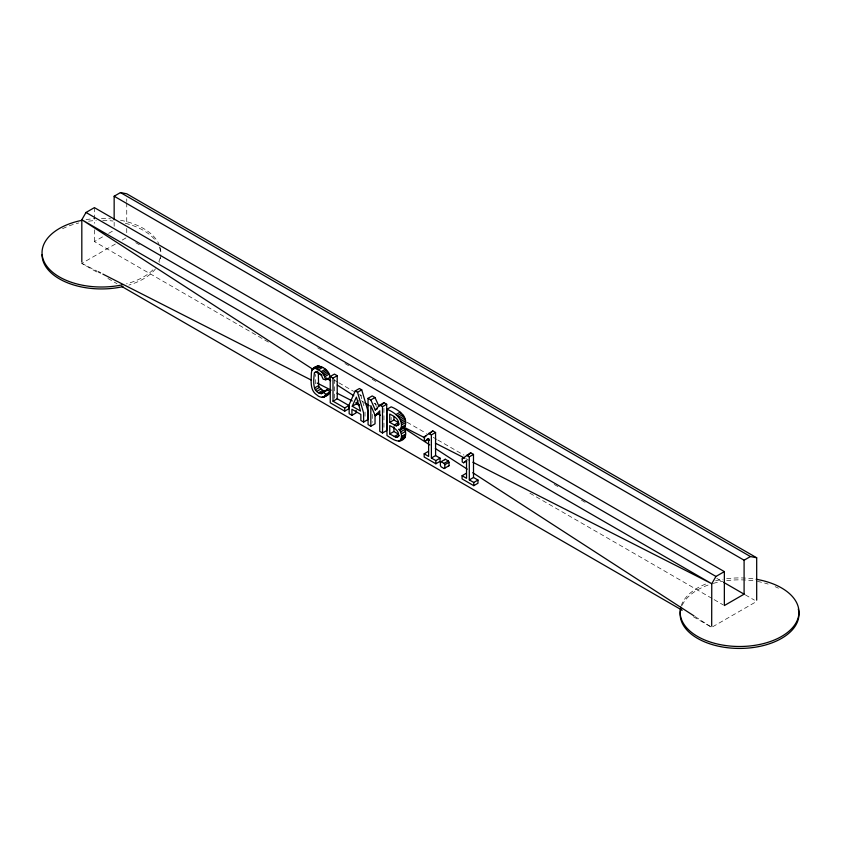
<?xml version="1.0" encoding="UTF-8"?>
<svg xmlns="http://www.w3.org/2000/svg" width="841" height="841" viewBox="0 0 841 841"><rect width="100%" height="100%" fill="white"/><g stroke="black" fill="none" stroke-linecap="round" stroke-linejoin="round"><path stroke-width="0.63" stroke-dasharray="4.21 3.15" d="M268.384 342.098L94.413 241.567L104.284 235.869M108.668 233.335L113.051 230.812M96.568 271.916L81.819 263.391L115.522 243.932M122.26 240.042L126.749 237.446M693.531 616.831L711.686 627.333L756.69 601.431M81.819 263.391L97.03 271.138M465.851 458.681L469.362 460.469M107.921 278.466L117.004 283.711M135.758 242.66L140.31 245.288M317.688 347.775L322.24 350.403M344.978 363.543L349.53 366.171M372.269 379.312L376.905 381.993M554.198 484.437L558.75 487.065M581.488 500.206L586.04 502.834M716.805 578.387L722.577 581.72M745.326 594.86L754.419 600.117M334.34 380.195L337.746 382.171M338.881 382.823L353.672 391.37M359.349 394.65L361.63 395.964M374.129 403.196L376.411 404.51M407.107 422.245L426.44 433.42M433.262 437.362L436.679 439.328M437.814 439.99L463.959 455.097M529.914 493.204L712.979 598.981M714.125 599.644L723.218 604.9M361.525 400.747L363.733 402.177M695.16 616.642L711.686 627.333M375.012 403.207L376.505 406.55M360.568 394.681L364.742 408.621M315.669 383.801L315.543 374.413M391.16 417.346L391.16 419.974M383.938 408.358L383.959 428.952M372.258 414.319L372.269 422.193M365.047 411.995L365.057 418.03M334.434 379.344L334.466 399.044M126.749 198.939L126.749 201.504M126.749 202.786L126.749 223.328M126.749 228.458L126.749 233.598M114.155 222.339L114.155 226.261M94.413 207.622L94.413 223.296M94.413 229.824L94.413 241.567M160.179 257.83A59.396 34.292 0 0 1 158.812 261.593M152.883 269.866A59.396 34.292 0 0 1 126.56 283.795M86.076 219.596A59.396 34.292 0 0 1 94.991 218.628M101.446 218.429A59.396 34.292 0 0 1 110.486 218.828M120.526 220.237A59.396 34.292 0 0 1 158.812 243.837M160.179 247.601A59.396 34.292 0 0 1 160.841 252.721M155.543 268.815A59.396 34.292 0 0 1 128.883 285.067M62.539 228.741A59.396 34.292 0 0 1 78.718 222.97M88.578 221.183A59.396 34.292 0 0 1 96.284 220.489M102.728 220.374A59.396 34.292 0 0 1 113.051 221.025M125.372 223.275A59.396 34.292 0 0 1 155.543 240.494M159.348 247.012A59.396 34.292 0 0 1 160.799 253.383M160.841 254.655A59.396 34.292 0 0 1 159.348 262.297M681.199 605.814A59.396 34.292 0 0 1 707.46 583.349M715.628 580.816A59.396 34.292 0 0 1 722.945 579.27M726.687 578.724A59.396 34.292 0 0 1 754.924 579.071M682.188 605.257A59.396 34.292 0 0 1 709.857 584.442M713.273 583.391A59.396 34.292 0 0 1 722.945 581.215M726.687 580.658A59.396 34.292 0 0 1 754.924 581.015M757.405 581.425A59.396 34.292 0 0 1 768.138 584.075M775.15 586.682A59.396 34.292 0 0 1 778.461 588.227"/><path stroke-width="1.26" d="M711.686 626.051L711.759 583.728L715.954 576.453L724.353 571.607L94.413 207.622L86.013 212.468L81.819 219.743L81.819 262.108M399.643 441.02C402.765 438.15 401.819 431.822 398.729 429.204L399.906 429.52L404.942 426.492C408.526 417.01 398.813 409.819 391.149 406.844L386.944 409.273L386.976 435.543C392.169 438.823 399.212 444.626 404.626 438.003C406.413 434.576 406.035 429.33 402.923 426.776L404.101 427.091M399.906 429.52L400.747 428.931C404.321 419.438 394.618 412.258 386.944 409.273M330.008 391.938C327.916 396.857 320.894 399.254 316.889 394.955C309.53 390.266 311.338 380.342 311.338 373.057C312.747 360.526 329.798 367.559 329.998 377.378L325.793 379.806L323.175 379.186L321.525 375.57L318.56 372.973L315.217 372.09L314.387 372.941C313.64 379.785 311.696 392.558 321.546 393.672L323.196 391.969L325.814 394.366L330.008 391.938L327.391 389.541L320.232 393.577M351.937 415.307L351.927 409.273L360.852 414.424L360.852 420.458L363.627 422.056L367.822 419.627L367.811 410.576L361.725 389.846L359.412 388.51L355.217 390.949L349.152 404.658L349.162 413.709L351.937 415.307L356.132 412.878L356.132 410.461M352.232 406.256L356.374 397.11L360.537 411.049L352.232 406.256L356.437 403.827L357.982 400.4M325.814 394.366L324.058 396.92M326.728 390.708L327.391 389.541M378.986 406.434L375.012 397.52L372.237 395.922L368.043 398.35L370.807 399.948L375.275 409.988L379.733 405.11L383.927 402.671L386.702 404.269L386.734 430.55L382.529 432.978L379.764 431.38L379.733 410.786L375.286 415.664L370.818 405.635L370.839 426.229L375.044 423.801L375.033 414.781M381.709 405.11L383.927 402.671M428.836 439.044L425.683 440.873L424.306 440.074L424.295 436.878L432.8 430.897L435.564 432.495L435.596 455.57L440.053 458.145L440.053 461.341L435.859 463.78L424.169 457.02L424.169 453.825L428.363 451.396M429.362 433.735L432.8 430.897M466.755 460.942L463.601 462.771L462.214 461.972L462.214 458.776L470.718 452.794L473.483 454.392L473.515 477.467L477.972 480.043L477.972 483.239L473.777 485.678L462.087 478.918L462.077 475.722L466.282 473.294M467.281 455.633L470.718 452.794M425.683 440.873L428.605 438.476L428.626 456.411L424.169 453.825M463.601 462.771L466.524 460.374L466.545 478.308L462.077 475.722M317.341 366.077L312.347 369.104M313.136 368.505L318.35 365.846M311.78 370.051L315.985 367.622M314.156 368.284L315.396 368.411L319.601 365.982M315.396 368.411L316.868 368.915L321.062 366.487M316.868 368.915L318.56 369.777L322.755 367.349M314.387 372.941L317.53 371.112M318.56 369.777L321.167 371.648L325.372 369.22M321.167 371.648L322.271 372.742L326.476 370.313M322.271 372.742L323.238 373.94L327.443 371.512M325.793 379.806L324.079 375.254L328.284 372.826M324.784 376.663L328.989 374.234M330.229 376.516L334.434 374.087L337.199 375.685L337.23 398.76L348.92 405.52L348.92 408.715L344.715 411.144L330.261 402.797L330.229 376.516L333.004 378.114L333.025 401.199L344.715 407.948L344.715 411.144M314.397 388.037L318.602 385.609L318.308 372.227M333.004 378.114L337.199 375.685M315.238 389.856L319.433 387.428L322.786 390.424L325.74 391.244M316.637 391.464L320.831 389.026M318.581 392.852L322.786 390.424M321.546 393.672L324.689 391.853M322.261 397.341L328.263 394.492M323.228 397.267L328.968 393.903M333.025 401.199L337.23 398.76M355.217 390.949L357.52 392.274L361.725 389.846M344.715 407.948L348.92 405.52M370.807 399.948L375.012 397.52M375.275 409.988L377.378 408.768M382.529 432.978L382.497 406.708L386.702 404.269M375.286 415.664L379.48 413.236M395.932 414.571L400.127 412.143M397.383 415.759L401.577 413.33M398.613 417.041L402.807 414.613M389.73 422.413L389.719 414.066C393.872 416.106 399.98 419.417 398.371 425.052L396.185 425.872L389.73 422.413L393.924 419.974L393.924 416.4M399.622 418.429L403.817 416.001M400.4 419.922L404.605 417.483M394.261 425.031L398.466 422.603L393.924 419.974M400.957 421.509L405.162 419.081M396.185 425.872L399.328 424.053M401.294 423.202L405.499 420.763M401.409 424.989L405.614 422.56M389.74 433.945L389.73 425.609C393.882 427.638 399.99 430.96 398.382 436.595L396.195 437.415L389.74 433.945L393.935 431.517L393.935 426.755M401.252 427.417L405.446 424.989M400.747 428.931L404.942 426.492M399.906 430.245L404.101 427.817M400.747 431.811L404.952 429.383M394.282 436.574L398.476 434.135L393.935 431.517M401.252 433.903L405.457 431.475M396.195 437.415L399.349 435.596M401.42 436.532L405.625 434.093M401.315 438.193L405.52 435.764M400.978 439.496L405.183 437.068M398.634 441.241L403.848 438.592M400.421 440.432L404.626 438.003M424.295 436.878L426.398 435.659M435.859 463.78L435.859 460.584L431.391 458.009L431.37 434.923L435.564 432.495M431.391 458.009L435.596 455.57M435.859 460.584L440.053 458.145M440.39 462.119L445.331 459.26L448.295 460.973L449.041 462.256L449.041 465.683L444.101 468.542L441.136 466.829L440.39 465.546L440.39 462.119L441.126 461.688L444.101 463.412L444.836 464.684L444.836 468.111L444.101 468.542M444.101 463.412L448.295 460.973M444.836 464.684L449.041 462.256M462.214 458.776L464.316 457.557M473.777 485.678L473.767 482.482L469.31 479.906L469.289 456.821L473.483 454.392M469.31 479.906L473.515 477.467M473.767 482.482L477.972 480.043M114.155 219.732L114.155 196.226L120.484 192.568L126.749 193.798L756.69 557.783L756.69 600.148M444.595 459.691L445.331 459.26M448.306 466.103L449.041 465.683M724.353 571.607L724.353 605.552L744.096 594.156L744.096 560.211L750.424 556.553L756.69 557.783M401.609 438.676L402.839 438.813M98.208 271.727L100.552 272.915M102.886 274.113L311.296 380.09M317.152 383.065L331.196 390.213M337.052 393.189L352.274 400.926M355.785 402.713L359.296 404.5M376.863 413.436L380.374 415.212M402.618 426.534L424.873 437.846M427.207 439.034L429.551 440.221M435.407 443.207L464.684 458.093M472.873 462.256L711.759 583.728L81.819 219.743L313.073 369.399M379.733 405.11L382.497 406.708M428.595 433.325L431.37 434.923M466.513 455.223L469.289 456.821M356.437 403.827L359.549 405.625M370.839 426.229L368.074 424.631L368.043 398.35M121.546 286.329L682.188 610.261M120.484 192.568L750.424 556.553M114.155 196.226L744.096 560.211M86.013 212.468L715.954 576.453M723.628 582.329L744.096 594.156M317.478 372.248L321.882 375.097M326.287 377.945L330.692 380.794M337.304 385.073L353.819 395.764M364.826 402.892L369.231 405.74M403.375 427.827L429.804 444.931M435.302 448.495L467.239 469.152M472.747 472.716L694.067 615.938M323.238 373.94L324.079 375.254M318.602 385.609L319.433 387.428M357.52 392.274L363.617 413.005L363.627 422.056M122.965 284.679A59.396 34.292 0 0 1 45.624 264.442A59.396 34.292 0 0 1 82.365 220.237M122.965 286.613A59.396 34.292 0 0 1 42.05 254.655M756.164 579.27A59.396 34.292 0 0 1 797.268 620.311A59.396 34.292 0 0 1 728.085 645.846A59.396 34.292 0 0 1 680.821 607.086M798.288 609.021A59.396 34.292 0 0 1 739.554 648.432A59.396 34.292 0 0 1 680.821 609.021"/></g></svg>
